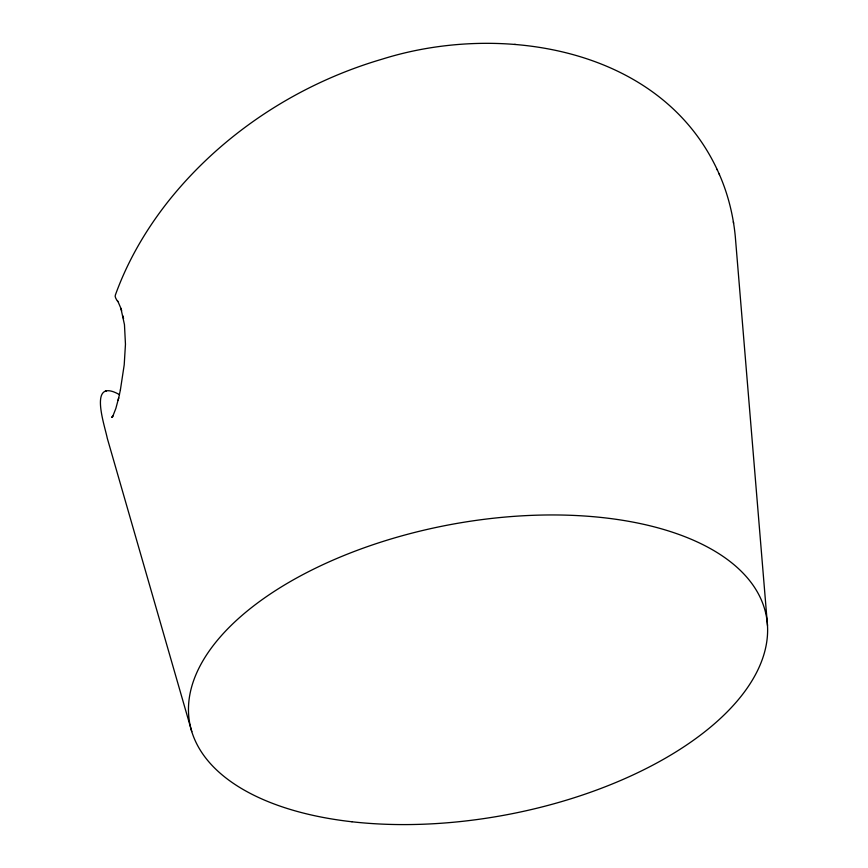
<?xml version="1.0" encoding="UTF-8"?>
<svg xmlns="http://www.w3.org/2000/svg" width="868" height="868" viewBox="0 0 868 868"><rect width="100%" height="100%" fill="white"/><g stroke="black" fill="none" stroke-linecap="round" stroke-linejoin="round"><path stroke-width="1.3" d="M120.37 390.068L124.211 364.842L125.459 344.238L124.46 324.632L120.891 308.324L121.672 310.744M120.402 389.906L118.656 398.011M118.124 400.224L118.699 397.815L115.824 408.546L112.482 417.085M717.435 170.139C660.255 46.98 500.293 21.939 382.148 59.165C299.471 83.371 223.727 132.413 169.618 199.662C146.67 228.36 127.77 260.498 115.335 295.142C113.968 297.55 120.326 304.635 117.408 300.708M112.135 417.041L112.862 416M111.798 417.356L112.547 416.521L112.243 417.096M119.513 394.658C87.69 376.69 104.67 425.146 107.263 438.21L191.785 731.615M105.245 391.273L106.319 390.991M514.735 44.355L515.299 44.387M118.319 302.314L120.945 308.476M719.16 173.969C727.894 193.716 733.2 214.906 735.283 236.378L767.496 625.502M717.098 169.39L719.507 174.718M123.017 315.995L123.56 318.675M733.351 221.785L733.601 223.26M351.952 821.768A293.232 147.777 -10.5 0 0 766.878 619.47A293.232 147.777 -10.5 0 0 315.301 568.301A293.232 147.777 -10.5 0 0 351.952 821.768"/></g></svg>
